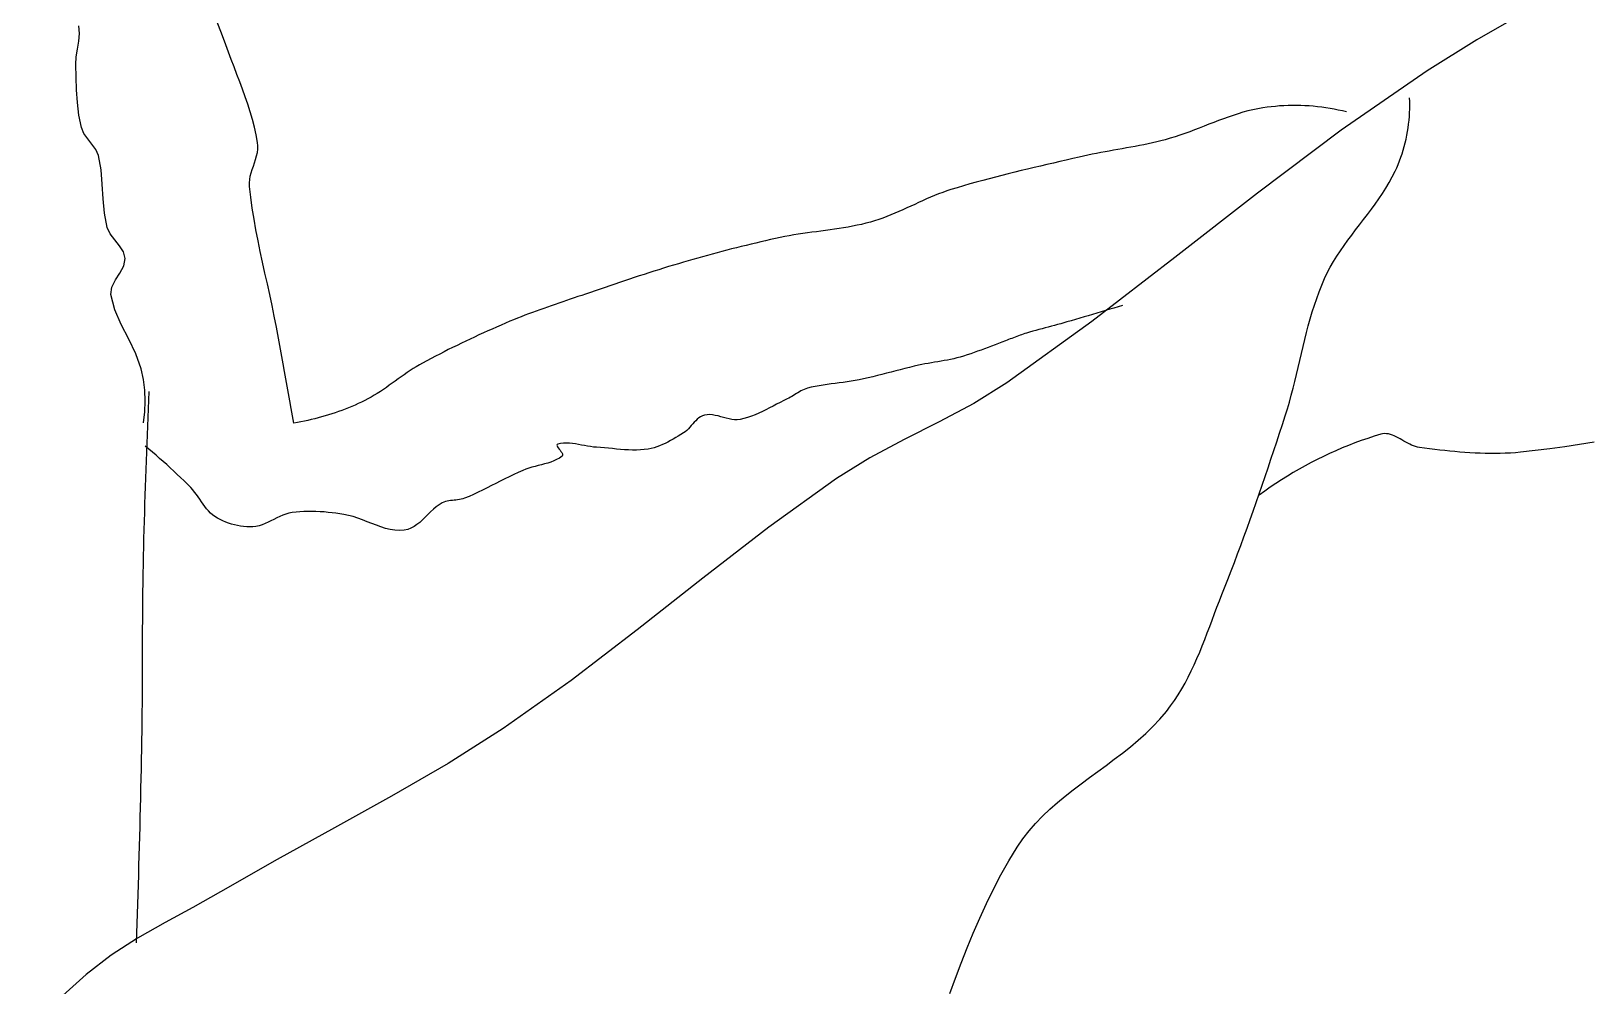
# Model space of a CAD drawing. Header units: inches. Extents: x 8.1 to 50.6, y 12.7 to 37.5.
# Drawn here: x 44.409 to 45.18, y 28.206 to 28.678 of the extents above; entities that cross this region are included whole.
import ezdxf

# ---------------------------------------------------------------- set-up
doc = ezdxf.new("R2010")
doc.units = ezdxf.units.IN
doc.header["$MEASUREMENT"] = 0
doc.layers.add('02', color=2, linetype='Continuous')

msp = doc.modelspace()

# ---------------------------------------------------------------- linework, layer by layer
at = {"layer": '02'}
for p, q in [((44.50264, 28.6768), (44.50049, 28.68239)), ((45.14816, 28.68792), (45.12305, 28.67355)), ((44.43207, 28.67286), (44.43243, 28.67668)), ((44.43243, 28.67668), (44.43215, 28.68047)), ((44.50472, 28.67118), (44.50264, 28.6768)), ((45.12305, 28.67355), (45.09858, 28.65826)), ((44.43082, 28.66518), (44.43142, 28.66902)), ((44.43142, 28.66902), (44.43207, 28.67286)), ((44.50607, 28.66751), (44.50472, 28.67118)), ((44.50745, 28.66384), (44.50607, 28.66751)), ((44.43061, 28.66134), (44.43082, 28.66518)), ((44.43075, 28.65508), (44.43061, 28.66134)), ((44.50886, 28.66017), (44.50745, 28.66384)), ((44.51026, 28.6565), (44.50886, 28.66017)), ((45.09858, 28.65826), (45.05597, 28.62894)), ((44.43097, 28.64881), (44.43075, 28.65508)), ((44.51166, 28.65283), (44.51026, 28.6565)), ((44.51303, 28.64914), (44.51166, 28.65283)), ((44.43139, 28.64257), (44.43097, 28.64881)), ((44.43215, 28.63637), (44.43139, 28.64257)), ((44.51435, 28.64545), (44.51303, 28.64914)), ((44.51561, 28.64174), (44.51435, 28.64545)), ((45.08993, 28.64314), (45.08986, 28.64499)), ((45.08995, 28.64128), (45.08993, 28.64314)), ((44.43337, 28.63026), (44.43215, 28.63637)), ((44.5168, 28.63801), (44.51561, 28.64174)), ((44.51789, 28.63426), (44.5168, 28.63801)), ((44.99785, 28.63457), (44.99546, 28.63368)), ((45.00025, 28.63543), (44.99785, 28.63457)), ((45.00265, 28.63625), (45.00025, 28.63543)), ((45.00507, 28.63703), (45.00265, 28.63625)), ((45.0075, 28.63776), (45.00507, 28.63703)), ((45.00994, 28.63842), (45.0075, 28.63776)), ((45.01241, 28.63901), (45.00994, 28.63842)), ((45.01489, 28.63953), (45.01241, 28.63901)), ((45.01739, 28.63996), (45.01489, 28.63953)), ((45.01943, 28.64025), (45.01739, 28.63996)), ((45.02149, 28.6405), (45.01943, 28.64025)), ((45.02355, 28.64071), (45.02149, 28.6405)), ((45.02562, 28.64088), (45.02355, 28.64071)), ((45.0277, 28.641), (45.02562, 28.64088)), ((45.02978, 28.64109), (45.0277, 28.641)), ((45.03186, 28.64113), (45.02978, 28.64109)), ((45.03394, 28.64113), (45.03186, 28.64113)), ((45.03603, 28.64109), (45.03394, 28.64113)), ((45.03811, 28.64101), (45.03603, 28.64109)), ((45.04019, 28.64089), (45.03811, 28.64101)), ((45.04227, 28.64073), (45.04019, 28.64089)), ((45.04434, 28.64052), (45.04227, 28.64073)), ((45.04641, 28.64028), (45.04434, 28.64052)), ((45.04847, 28.63999), (45.04641, 28.64028)), ((45.05053, 28.63966), (45.04847, 28.63999)), ((45.05257, 28.6393), (45.05053, 28.63966)), ((45.0546, 28.63889), (45.05257, 28.6393)), ((45.05662, 28.63844), (45.0546, 28.63889)), ((45.05863, 28.63795), (45.05662, 28.63844)), ((45.08958, 28.63381), (45.08974, 28.63568)), ((45.08974, 28.63568), (45.08986, 28.63755)), ((45.08986, 28.63755), (45.08993, 28.63941)), ((45.08993, 28.63941), (45.08995, 28.64128)), ((44.43461, 28.62731), (44.43337, 28.63026)), ((44.43649, 28.62462), (44.43461, 28.62731)), ((44.51888, 28.63048), (44.51789, 28.63426)), ((44.51974, 28.62668), (44.51888, 28.63048)), ((44.97875, 28.62729), (44.97634, 28.62645)), ((44.98115, 28.62816), (44.97875, 28.62729)), ((44.98354, 28.62906), (44.98115, 28.62816)), ((44.98592, 28.62998), (44.98354, 28.62906)), ((44.98831, 28.63091), (44.98592, 28.62998)), ((44.99069, 28.63184), (44.98831, 28.63091)), ((44.99307, 28.63277), (44.99069, 28.63184)), ((44.99546, 28.63368), (44.99307, 28.63277)), ((45.05597, 28.62894), (45.0146, 28.59785)), ((45.08848, 28.62638), (45.08883, 28.62823)), ((45.08883, 28.62823), (45.08912, 28.63009)), ((45.08912, 28.63009), (45.08937, 28.63195)), ((45.08937, 28.63195), (45.08958, 28.63381)), ((44.43859, 28.62203), (44.43649, 28.62462)), ((44.44048, 28.61934), (44.43859, 28.62203)), ((44.44175, 28.6164), (44.44048, 28.61934)), ((44.52046, 28.62284), (44.51974, 28.62668)), ((44.52033, 28.61783), (44.52056, 28.6195)), ((44.52062, 28.62116), (44.52046, 28.62284)), ((44.52056, 28.6195), (44.52062, 28.62116)), ((44.9457, 28.61938), (44.94357, 28.619)), ((44.94784, 28.61976), (44.9457, 28.61938)), ((44.94997, 28.62014), (44.94784, 28.61976)), ((44.95211, 28.62053), (44.94997, 28.62014)), ((44.95424, 28.62092), (44.95211, 28.62053)), ((44.95637, 28.62133), (44.95424, 28.62092)), ((44.95849, 28.62176), (44.95637, 28.62133)), ((44.96061, 28.6222), (44.95849, 28.62176)), ((44.96273, 28.62267), (44.96061, 28.6222)), ((44.96484, 28.62315), (44.96273, 28.62267)), ((44.96694, 28.62367), (44.96484, 28.62315)), ((44.96904, 28.62421), (44.96694, 28.62367)), ((44.97149, 28.6249), (44.96904, 28.62421)), ((44.97392, 28.62565), (44.97149, 28.6249)), ((44.97634, 28.62645), (44.97392, 28.62565)), ((45.08668, 28.61909), (45.0872, 28.6209)), ((45.0872, 28.6209), (45.08767, 28.62271)), ((45.08767, 28.62271), (45.0881, 28.62454)), ((45.0881, 28.62454), (45.08848, 28.62638)), ((44.44306, 28.60937), (44.44175, 28.6164)), ((44.51836, 28.61118), (44.51893, 28.61284)), ((44.51893, 28.61284), (44.51947, 28.6145)), ((44.51947, 28.6145), (44.51995, 28.61617)), ((44.51995, 28.61617), (44.52033, 28.61783)), ((44.91061, 28.61195), (44.90742, 28.61121)), ((44.9138, 28.61269), (44.91061, 28.61195)), ((44.91699, 28.61343), (44.9138, 28.61269)), ((44.92018, 28.61416), (44.91699, 28.61343)), ((44.92336, 28.6149), (44.92018, 28.61416)), ((44.92655, 28.61564), (44.92336, 28.6149)), ((44.92866, 28.61612), (44.92655, 28.61564)), ((44.93078, 28.61658), (44.92866, 28.61612)), ((44.93291, 28.61702), (44.93078, 28.61658)), ((44.93503, 28.61743), (44.93291, 28.61702)), ((44.93716, 28.61784), (44.93503, 28.61743)), ((44.9393, 28.61823), (44.93716, 28.61784)), ((44.94143, 28.61862), (44.9393, 28.61823)), ((44.94357, 28.619), (44.94143, 28.61862)), ((45.08347, 28.61033), (45.0842, 28.61204)), ((45.0842, 28.61204), (45.08488, 28.61378)), ((45.08488, 28.61378), (45.08553, 28.61553)), ((45.08553, 28.61553), (45.08613, 28.6173)), ((45.08613, 28.6173), (45.08668, 28.61909)), ((44.44371, 28.60221), (44.44306, 28.60937)), ((44.51641, 28.60282), (44.51655, 28.6045)), ((44.51655, 28.6045), (44.51685, 28.60618)), ((44.51685, 28.60618), (44.51728, 28.60785)), ((44.51728, 28.60785), (44.51779, 28.60951)), ((44.51779, 28.60951), (44.51836, 28.61118)), ((44.87885, 28.60409), (44.87569, 28.60322)), ((44.88201, 28.60494), (44.87885, 28.60409)), ((44.88517, 28.60577), (44.88201, 28.60494)), ((44.88834, 28.60658), (44.88517, 28.60577)), ((44.89151, 28.60738), (44.88834, 28.60658)), ((44.89469, 28.60816), (44.89151, 28.60738)), ((44.89787, 28.60894), (44.89469, 28.60816)), ((44.90105, 28.6097), (44.89787, 28.60894)), ((44.90424, 28.61046), (44.90105, 28.6097)), ((44.90742, 28.61121), (44.90424, 28.61046)), ((45.07977, 28.60302), (45.08129, 28.6058)), ((45.08129, 28.6058), (45.08271, 28.60864)), ((45.08271, 28.60864), (45.08347, 28.61033)), ((44.44414, 28.59502), (44.44371, 28.60221)), ((44.51647, 28.60114), (44.51641, 28.60282)), ((44.51709, 28.59573), (44.51647, 28.60114)), ((44.85508, 28.5966), (44.8531, 28.59577)), ((44.85707, 28.5974), (44.85508, 28.5966)), ((44.85908, 28.59815), (44.85707, 28.5974)), ((44.8611, 28.59887), (44.85908, 28.59815)), ((44.86314, 28.59953), (44.8611, 28.59887)), ((44.86627, 28.60049), (44.86314, 28.59953)), ((44.8694, 28.60142), (44.86627, 28.60049)), ((44.87254, 28.60233), (44.8694, 28.60142)), ((44.87569, 28.60322), (44.87254, 28.60233)), ((45.0146, 28.59785), (44.97376, 28.56598)), ((45.07468, 28.59498), (45.07645, 28.59762)), ((45.07645, 28.59762), (45.07816, 28.6003)), ((45.07816, 28.6003), (45.07977, 28.60302)), ((44.4448, 28.58786), (44.44414, 28.59502)), ((44.51784, 28.59035), (44.51709, 28.59573)), ((44.5187, 28.58498), (44.51784, 28.59035)), ((44.8374, 28.58871), (44.83543, 28.58786)), ((44.83937, 28.58958), (44.8374, 28.58871)), ((44.84133, 28.59047), (44.83937, 28.58958)), ((44.84329, 28.59136), (44.84133, 28.59047)), ((44.84524, 28.59226), (44.84329, 28.59136)), ((44.8472, 28.59316), (44.84524, 28.59226)), ((44.84916, 28.59405), (44.8472, 28.59316)), ((44.85113, 28.59492), (44.84916, 28.59405)), ((44.8531, 28.59577), (44.85113, 28.59492)), ((45.06904, 28.58724), (45.07096, 28.5898)), ((45.07096, 28.5898), (45.07284, 28.59237)), ((45.07284, 28.59237), (45.07468, 28.59498)), ((44.44613, 28.58084), (44.4448, 28.58786)), ((44.4476, 28.57761), (44.44613, 28.58084)), ((44.51966, 28.57962), (44.5187, 28.58498)), ((44.81011, 28.58065), (44.80788, 28.5803)), ((44.81234, 28.58103), (44.81011, 28.58065)), ((44.81456, 28.58144), (44.81234, 28.58103)), ((44.81677, 28.58189), (44.81456, 28.58144)), ((44.81897, 28.58237), (44.81677, 28.58189)), ((44.82116, 28.58291), (44.81897, 28.58237)), ((44.82334, 28.58349), (44.82116, 28.58291)), ((44.8254, 28.5841), (44.82334, 28.58349)), ((44.82744, 28.58476), (44.8254, 28.5841)), ((44.82945, 28.58548), (44.82744, 28.58476)), ((44.83146, 28.58623), (44.82945, 28.58548)), ((44.83345, 28.58703), (44.83146, 28.58623)), ((44.83543, 28.58786), (44.83345, 28.58703)), ((45.06319, 28.57961), (45.06514, 28.58215)), ((45.06514, 28.58215), (45.0671, 28.58469)), ((45.0671, 28.58469), (45.06904, 28.58724)), ((44.44982, 28.57466), (44.4476, 28.57761)), ((44.4522, 28.57179), (44.44982, 28.57466)), ((44.52069, 28.57428), (44.51966, 28.57962)), ((44.52179, 28.56894), (44.52069, 28.57428)), ((44.76675, 28.57315), (44.76435, 28.57258)), ((44.76916, 28.57372), (44.76675, 28.57315)), ((44.77157, 28.57427), (44.76916, 28.57372)), ((44.77399, 28.57482), (44.77157, 28.57427)), ((44.7764, 28.57535), (44.77399, 28.57482)), ((44.77882, 28.57588), (44.7764, 28.57535)), ((44.78103, 28.57633), (44.77882, 28.57588)), ((44.78325, 28.57675), (44.78103, 28.57633)), ((44.78548, 28.57713), (44.78325, 28.57675)), ((44.78771, 28.57749), (44.78548, 28.57713)), ((44.78995, 28.57783), (44.78771, 28.57749)), ((44.79219, 28.57814), (44.78995, 28.57783)), ((44.79443, 28.57845), (44.79219, 28.57814)), ((44.79667, 28.57875), (44.79443, 28.57845)), ((44.79892, 28.57904), (44.79667, 28.57875)), ((44.80116, 28.57934), (44.79892, 28.57904)), ((44.80341, 28.57965), (44.80116, 28.57934)), ((44.80565, 28.57996), (44.80341, 28.57965)), ((44.80788, 28.5803), (44.80565, 28.57996)), ((45.05749, 28.57191), (45.05935, 28.5745)), ((45.05935, 28.5745), (45.06126, 28.57706)), ((45.06126, 28.57706), (45.06319, 28.57961)), ((44.45414, 28.5688), (44.4522, 28.57179)), ((44.45504, 28.56548), (44.45414, 28.5688)), ((44.45435, 28.56179), (44.45504, 28.56548)), ((44.52293, 28.56361), (44.52179, 28.56894)), ((44.73802, 28.5657), (44.73564, 28.56502)), ((44.7404, 28.56636), (44.73802, 28.5657)), ((44.74279, 28.56702), (44.7404, 28.56636)), ((44.74518, 28.56767), (44.74279, 28.56702)), ((44.74756, 28.56831), (44.74518, 28.56767)), ((44.74996, 28.56895), (44.74756, 28.56831)), ((44.75235, 28.56958), (44.74996, 28.56895)), ((44.75474, 28.57019), (44.75235, 28.56958)), ((44.75714, 28.5708), (44.75474, 28.57019)), ((44.75954, 28.57141), (44.75714, 28.5708)), ((44.76194, 28.572), (44.75954, 28.57141)), ((44.76435, 28.57258), (44.76194, 28.572)), ((44.97376, 28.56598), (44.93275, 28.53436)), ((45.05225, 28.56395), (45.05392, 28.56665)), ((45.05392, 28.56665), (45.05567, 28.5693)), ((45.05567, 28.5693), (45.05749, 28.57191)), ((44.45015, 28.55487), (44.45243, 28.5583)), ((44.45243, 28.5583), (44.45435, 28.56179)), ((44.5241, 28.55829), (44.52293, 28.56361)), ((44.52527, 28.55296), (44.5241, 28.55829)), ((44.71146, 28.55765), (44.70904, 28.55686)), ((44.71388, 28.55843), (44.71146, 28.55765)), ((44.7163, 28.5592), (44.71388, 28.55843)), ((44.71872, 28.55997), (44.7163, 28.5592)), ((44.72115, 28.56073), (44.71872, 28.55997)), ((44.72358, 28.56148), (44.72115, 28.56073)), ((44.72601, 28.56221), (44.72358, 28.56148)), ((44.72845, 28.56294), (44.72601, 28.56221)), ((44.73089, 28.56366), (44.72845, 28.56294)), ((44.73326, 28.56434), (44.73089, 28.56366)), ((44.73564, 28.56502), (44.73326, 28.56434)), ((45.04783, 28.55555), (45.04919, 28.55841)), ((45.04919, 28.55841), (45.05067, 28.56121)), ((45.05067, 28.56121), (45.05225, 28.56395)), ((44.44794, 28.54772), (44.44836, 28.55138)), ((44.44836, 28.55138), (44.45015, 28.55487)), ((44.52644, 28.54764), (44.52527, 28.55296)), ((44.68976, 28.55037), (44.68735, 28.54955)), ((44.69217, 28.55119), (44.68976, 28.55037)), ((44.69457, 28.55201), (44.69217, 28.55119)), ((44.69698, 28.55283), (44.69457, 28.55201)), ((44.69939, 28.55364), (44.69698, 28.55283)), ((44.7018, 28.55445), (44.69939, 28.55364)), ((44.70421, 28.55526), (44.7018, 28.55445)), ((44.70663, 28.55606), (44.70421, 28.55526)), ((44.70904, 28.55686), (44.70663, 28.55606)), ((45.04514, 28.54904), (45.04643, 28.55231)), ((45.04643, 28.55231), (45.04783, 28.55555)), ((44.44991, 28.54009), (44.44794, 28.54772)), ((44.52758, 28.54231), (44.52644, 28.54764)), ((44.52868, 28.53697), (44.52758, 28.54231)), ((44.66562, 28.54216), (44.66374, 28.54151)), ((44.66749, 28.54281), (44.66562, 28.54216)), ((44.66937, 28.54345), (44.66749, 28.54281)), ((44.67125, 28.54409), (44.66937, 28.54345)), ((44.67313, 28.54473), (44.67125, 28.54409)), ((44.67502, 28.54537), (44.67313, 28.54473)), ((44.6769, 28.546), (44.67502, 28.54537)), ((44.67878, 28.54664), (44.6769, 28.546)), ((44.68066, 28.54727), (44.67878, 28.54664)), ((44.68254, 28.54791), (44.68066, 28.54727)), ((44.68495, 28.54873), (44.68254, 28.54791)), ((44.68735, 28.54955), (44.68495, 28.54873)), ((44.94793, 28.54232), (44.94582, 28.54167)), ((45.04174, 28.53906), (45.0428, 28.54241)), ((45.0428, 28.54241), (45.04393, 28.54574)), ((45.04393, 28.54574), (45.04514, 28.54904)), ((44.45308, 28.5328), (44.44991, 28.54009)), ((44.52972, 28.53163), (44.52868, 28.53697)), ((44.64519, 28.53444), (44.64299, 28.5335)), ((44.64702, 28.53521), (44.64519, 28.53444)), ((44.64886, 28.53596), (44.64702, 28.53521)), ((44.6507, 28.53669), (44.64886, 28.53596)), ((44.65255, 28.53741), (44.6507, 28.53669)), ((44.65441, 28.53812), (44.65255, 28.53741)), ((44.65627, 28.53882), (44.65441, 28.53812)), ((44.65813, 28.53951), (44.65627, 28.53882)), ((44.66, 28.54018), (44.65813, 28.53951)), ((44.66187, 28.54085), (44.66, 28.54018)), ((44.66374, 28.54151), (44.66187, 28.54085)), ((44.93275, 28.53436), (44.89084, 28.504)), ((44.92261, 28.53473), (44.9205, 28.53411)), ((44.92473, 28.53534), (44.92261, 28.53473)), ((44.92684, 28.53596), (44.92473, 28.53534)), ((44.92895, 28.53659), (44.92684, 28.53596)), ((44.93106, 28.53721), (44.92895, 28.53659)), ((44.93318, 28.53784), (44.93106, 28.53721)), ((44.93529, 28.53847), (44.93318, 28.53784)), ((44.93739, 28.5391), (44.93529, 28.53847)), ((44.9395, 28.53974), (44.93739, 28.5391)), ((44.94161, 28.54038), (44.9395, 28.53974)), ((44.94372, 28.54102), (44.94161, 28.54038)), ((44.94582, 28.54167), (44.94372, 28.54102)), ((45.0398, 28.53228), (45.04075, 28.53568)), ((45.04075, 28.53568), (45.04174, 28.53906)), ((44.45677, 28.52564), (44.45308, 28.5328)), ((44.5304, 28.52798), (44.52972, 28.53163)), ((44.53108, 28.52433), (44.5304, 28.52798)), ((44.62767, 28.52669), (44.6255, 28.52567)), ((44.62985, 28.52769), (44.62767, 28.52669)), ((44.63203, 28.52868), (44.62985, 28.52769)), ((44.63421, 28.52966), (44.63203, 28.52868)), ((44.6364, 28.53064), (44.63421, 28.52966)), ((44.63859, 28.5316), (44.6364, 28.53064)), ((44.64079, 28.53256), (44.63859, 28.5316)), ((44.64299, 28.5335), (44.64079, 28.53256)), ((44.89488, 28.52663), (44.89409, 28.52633)), ((44.89569, 28.52693), (44.89488, 28.52663)), ((44.89649, 28.52723), (44.89569, 28.52693)), ((44.89729, 28.52752), (44.89649, 28.52723)), ((44.8981, 28.5278), (44.89729, 28.52752)), ((44.89891, 28.52808), (44.8981, 28.5278)), ((44.89972, 28.52835), (44.89891, 28.52808)), ((44.90054, 28.5286), (44.89972, 28.52835)), ((44.90206, 28.52906), (44.90054, 28.5286)), ((44.90359, 28.5295), (44.90206, 28.52906)), ((44.90512, 28.52994), (44.90359, 28.5295)), ((44.90666, 28.53036), (44.90512, 28.52994)), ((44.9082, 28.53078), (44.90666, 28.53036)), ((44.90974, 28.53119), (44.9082, 28.53078)), ((44.91128, 28.5316), (44.90974, 28.53119)), ((44.91282, 28.53201), (44.91128, 28.5316)), ((44.91436, 28.53242), (44.91282, 28.53201)), ((44.91589, 28.53283), (44.91436, 28.53242)), ((44.91743, 28.53325), (44.91589, 28.53283)), ((44.91897, 28.53368), (44.91743, 28.53325)), ((44.9205, 28.53411), (44.91897, 28.53368)), ((45.03804, 28.52544), (45.0389, 28.52886)), ((45.0389, 28.52886), (45.0398, 28.53228)), ((44.46028, 28.51841), (44.45677, 28.52564)), ((44.53176, 28.52067), (44.53108, 28.52433)), ((44.53243, 28.51702), (44.53176, 28.52067)), ((44.61259, 28.51937), (44.61045, 28.51828)), ((44.61472, 28.52045), (44.61259, 28.51937)), ((44.61687, 28.52151), (44.61472, 28.52045)), ((44.61902, 28.52257), (44.61687, 28.52151)), ((44.62117, 28.52361), (44.61902, 28.52257)), ((44.62334, 28.52465), (44.62117, 28.52361)), ((44.6255, 28.52567), (44.62334, 28.52465)), ((44.87464, 28.519), (44.87291, 28.51839)), ((44.87636, 28.51962), (44.87464, 28.519)), ((44.87808, 28.52026), (44.87636, 28.51962)), ((44.87979, 28.52092), (44.87808, 28.52026)), ((44.88151, 28.52158), (44.87979, 28.52092)), ((44.88322, 28.52224), (44.88151, 28.52158)), ((44.88493, 28.5229), (44.88322, 28.52224)), ((44.88664, 28.52356), (44.88493, 28.5229)), ((44.88836, 28.5242), (44.88664, 28.52356)), ((44.89008, 28.52483), (44.88836, 28.5242)), ((44.89088, 28.52512), (44.89008, 28.52483)), ((44.89168, 28.52542), (44.89088, 28.52512)), ((44.89248, 28.52572), (44.89168, 28.52542)), ((44.89329, 28.52603), (44.89248, 28.52572)), ((44.89409, 28.52633), (44.89329, 28.52603)), ((45.03639, 28.51855), (45.03721, 28.522)), ((45.03721, 28.522), (45.03804, 28.52544)), ((44.4629, 28.51091), (44.46028, 28.51841)), ((44.53311, 28.51336), (44.53243, 28.51702)), ((44.53378, 28.50971), (44.53311, 28.51336)), ((44.59889, 28.512), (44.59737, 28.51106)), ((44.60043, 28.51292), (44.59889, 28.512)), ((44.60199, 28.5138), (44.60043, 28.51292)), ((44.6041, 28.51494), (44.60199, 28.5138)), ((44.60621, 28.51606), (44.6041, 28.51494)), ((44.60833, 28.51718), (44.60621, 28.51606)), ((44.61045, 28.51828), (44.60833, 28.51718)), ((44.84036, 28.51109), (44.8381, 28.51052)), ((44.84263, 28.51166), (44.84036, 28.51109)), ((44.8449, 28.51221), (44.84263, 28.51166)), ((44.84717, 28.51274), (44.8449, 28.51221)), ((44.84874, 28.51307), (44.84717, 28.51274)), ((44.85032, 28.51338), (44.84874, 28.51307)), ((44.8519, 28.51367), (44.85032, 28.51338)), ((44.85349, 28.51395), (44.8519, 28.51367)), ((44.85507, 28.51421), (44.85349, 28.51395)), ((44.85666, 28.51448), (44.85507, 28.51421)), ((44.85825, 28.51474), (44.85666, 28.51448)), ((44.85983, 28.51502), (44.85825, 28.51474)), ((44.86141, 28.51531), (44.85983, 28.51502)), ((44.86299, 28.51562), (44.86141, 28.51531)), ((44.86456, 28.51596), (44.86299, 28.51562)), ((44.86612, 28.51634), (44.86456, 28.51596)), ((44.86767, 28.51675), (44.86612, 28.51634)), ((44.86943, 28.51727), (44.86767, 28.51675)), ((44.87117, 28.51781), (44.86943, 28.51727)), ((44.87291, 28.51839), (44.87117, 28.51781)), ((45.03395, 28.50821), (45.03477, 28.51166)), ((45.03477, 28.51166), (45.03558, 28.51511)), ((45.03558, 28.51511), (45.03639, 28.51855)), ((44.464, 28.50569), (44.4629, 28.51091)), ((44.46467, 28.50036), (44.464, 28.50569)), ((44.53445, 28.50605), (44.53378, 28.50971)), ((44.53511, 28.5024), (44.53445, 28.50605)), ((44.58703, 28.50389), (44.58556, 28.50285)), ((44.58849, 28.50494), (44.58703, 28.50389)), ((44.58995, 28.50598), (44.58849, 28.50494)), ((44.59142, 28.50703), (44.58995, 28.50598)), ((44.59289, 28.50806), (44.59142, 28.50703)), ((44.59437, 28.50908), (44.59289, 28.50806)), ((44.59586, 28.51008), (44.59437, 28.50908)), ((44.59737, 28.51106), (44.59586, 28.51008)), ((44.80392, 28.50347), (44.80194, 28.5032)), ((44.80589, 28.50371), (44.80392, 28.50347)), ((44.80787, 28.50396), (44.80589, 28.50371)), ((44.80985, 28.50421), (44.80787, 28.50396)), ((44.81182, 28.50448), (44.80985, 28.50421)), ((44.81379, 28.50478), (44.81182, 28.50448)), ((44.81575, 28.50511), (44.81379, 28.50478)), ((44.81771, 28.50549), (44.81575, 28.50511)), ((44.81999, 28.50598), (44.81771, 28.50549)), ((44.82226, 28.50649), (44.81999, 28.50598)), ((44.82453, 28.50703), (44.82226, 28.50649)), ((44.8268, 28.50759), (44.82453, 28.50703)), ((44.82906, 28.50817), (44.8268, 28.50759)), ((44.83132, 28.50875), (44.82906, 28.50817)), ((44.83358, 28.50934), (44.83132, 28.50875)), ((44.83584, 28.50993), (44.83358, 28.50934)), ((44.8381, 28.51052), (44.83584, 28.50993)), ((44.89084, 28.504), (44.87445, 28.49381)), ((45.03226, 28.50134), (45.03312, 28.50477)), ((45.03312, 28.50477), (45.03395, 28.50821)), ((44.4649, 28.49498), (44.46467, 28.50036)), ((44.46674, 28.49544), (44.46694, 28.49971)), ((44.53578, 28.49874), (44.53511, 28.5024)), ((44.53644, 28.49509), (44.53578, 28.49874)), ((44.57501, 28.49609), (44.57342, 28.49526)), ((44.57656, 28.49696), (44.57501, 28.49609)), ((44.5781, 28.49788), (44.57656, 28.49696)), ((44.57962, 28.49882), (44.5781, 28.49788)), ((44.58112, 28.4998), (44.57962, 28.49882)), ((44.58261, 28.5008), (44.58112, 28.4998)), ((44.58409, 28.50181), (44.58261, 28.5008)), ((44.58556, 28.50285), (44.58409, 28.50181)), ((44.78227, 28.49608), (44.7805, 28.49524)), ((44.78304, 28.49646), (44.78227, 28.49608)), ((44.78381, 28.49688), (44.78304, 28.49646)), ((44.78456, 28.49732), (44.78381, 28.49688)), ((44.7853, 28.49778), (44.78456, 28.49732)), ((44.78604, 28.49824), (44.7853, 28.49778)), ((44.78678, 28.49871), (44.78604, 28.49824)), ((44.78751, 28.49917), (44.78678, 28.49871)), ((44.78826, 28.49962), (44.78751, 28.49917)), ((44.78901, 28.50004), (44.78826, 28.49962)), ((44.78978, 28.50044), (44.78901, 28.50004)), ((44.79056, 28.50079), (44.78978, 28.50044)), ((44.79136, 28.5011), (44.79056, 28.50079)), ((44.79219, 28.50135), (44.79136, 28.5011)), ((44.79412, 28.50182), (44.79219, 28.50135)), ((44.79606, 28.50224), (44.79412, 28.50182)), ((44.79801, 28.5026), (44.79606, 28.50224)), ((44.79997, 28.50292), (44.79801, 28.5026)), ((44.80194, 28.5032), (44.79997, 28.50292)), ((45.03042, 28.49451), (45.03136, 28.49792)), ((45.03136, 28.49792), (45.03226, 28.50134)), ((44.46405, 28.48432), (44.46469, 28.48962)), ((44.46469, 28.48962), (44.4649, 28.49498)), ((44.46636, 28.48689), (44.46655, 28.49116)), ((44.46655, 28.49116), (44.46674, 28.49544)), ((44.5371, 28.49143), (44.53644, 28.49509)), ((44.53775, 28.48777), (44.5371, 28.49143)), ((44.55546, 28.48816), (44.55378, 28.48765)), ((44.55714, 28.4887), (44.55546, 28.48816)), ((44.5588, 28.48925), (44.55714, 28.4887)), ((44.56046, 28.48982), (44.5588, 28.48925)), ((44.56211, 28.49042), (44.56046, 28.48982)), ((44.56376, 28.49105), (44.56211, 28.49042)), ((44.56539, 28.49169), (44.56376, 28.49105)), ((44.56701, 28.49235), (44.56539, 28.49169)), ((44.56862, 28.49304), (44.56701, 28.49235)), ((44.57022, 28.49375), (44.56862, 28.49304)), ((44.57181, 28.49448), (44.57022, 28.49375)), ((44.57342, 28.49526), (44.57181, 28.49448)), ((44.74127, 28.48805), (44.74029, 28.48773)), ((44.7426, 28.48827), (44.74127, 28.48805)), ((44.74395, 28.48831), (44.7426, 28.48827)), ((44.7453, 28.4882), (44.74395, 28.48831)), ((44.74665, 28.48797), (44.7453, 28.4882)), ((44.74802, 28.48766), (44.74665, 28.48797)), ((44.76635, 28.48828), (44.76453, 28.48757)), ((44.76815, 28.48905), (44.76635, 28.48828)), ((44.76993, 28.48987), (44.76815, 28.48905)), ((44.7717, 28.49074), (44.76993, 28.48987)), ((44.77347, 28.49164), (44.7717, 28.49074)), ((44.77522, 28.49255), (44.77347, 28.49164)), ((44.77698, 28.49346), (44.77522, 28.49255)), ((44.77873, 28.49436), (44.77698, 28.49346)), ((44.7805, 28.49524), (44.77873, 28.49436)), ((44.87445, 28.49381), (44.85738, 28.48471)), ((45.02838, 28.48776), (45.02943, 28.49112)), ((45.02943, 28.49112), (45.03042, 28.49451)), ((44.46599, 28.47835), (44.46617, 28.48262)), ((44.46617, 28.48262), (44.46636, 28.48689)), ((44.53841, 28.48412), (44.53775, 28.48777)), ((44.54013, 28.48442), (44.53841, 28.48412)), ((44.54185, 28.48474), (44.54013, 28.48442)), ((44.54357, 28.48508), (44.54185, 28.48474)), ((44.54529, 28.48545), (44.54357, 28.48508)), ((44.54699, 28.48585), (44.54529, 28.48545)), ((44.5487, 28.48626), (44.54699, 28.48585)), ((44.5504, 28.4867), (44.5487, 28.48626)), ((44.55209, 28.48717), (44.5504, 28.4867)), ((44.55378, 28.48765), (44.55209, 28.48717)), ((44.73261, 28.48053), (44.7318, 28.47985)), ((44.73338, 28.48128), (44.73261, 28.48053)), ((44.73411, 28.48207), (44.73338, 28.48128)), ((44.73483, 28.4829), (44.73411, 28.48207)), ((44.73555, 28.48373), (44.73483, 28.4829)), ((44.73626, 28.48454), (44.73555, 28.48373)), ((44.73699, 28.48533), (44.73626, 28.48454)), ((44.73775, 28.48606), (44.73699, 28.48533)), ((44.73855, 28.48672), (44.73775, 28.48606)), ((44.73939, 28.48728), (44.73855, 28.48672)), ((44.74029, 28.48773), (44.73939, 28.48728)), ((44.74938, 28.48729), (44.74802, 28.48766)), ((44.75075, 28.48691), (44.74938, 28.48729)), ((44.75212, 28.48654), (44.75075, 28.48691)), ((44.75348, 28.48621), (44.75212, 28.48654)), ((44.75485, 28.48596), (44.75348, 28.48621)), ((44.75621, 28.48581), (44.75485, 28.48596)), ((44.75756, 28.4858), (44.75621, 28.48581)), ((44.7589, 28.48597), (44.75756, 28.4858)), ((44.76081, 28.4864), (44.7589, 28.48597)), ((44.76268, 28.48694), (44.76081, 28.4864)), ((44.76453, 28.48757), (44.76268, 28.48694)), ((44.85738, 28.48471), (44.84008, 28.47598)), ((45.02559, 28.47917), (45.02699, 28.48346)), ((45.02699, 28.48346), (45.02838, 28.48776)), ((44.46665, 28.47129), (44.46484, 28.47278)), ((44.46566, 28.4698), (44.46582, 28.47408)), ((44.46582, 28.47408), (44.46599, 28.47835)), ((44.66844, 28.47354), (44.66834, 28.47325)), ((44.66834, 28.47325), (44.66844, 28.47286)), ((44.66877, 28.47373), (44.66844, 28.47354)), ((44.66844, 28.47286), (44.66869, 28.47239)), ((44.67021, 28.47403), (44.66877, 28.47373)), ((44.67165, 28.47418), (44.67021, 28.47403)), ((44.67311, 28.47422), (44.67165, 28.47418)), ((44.67457, 28.47416), (44.67311, 28.47422)), ((44.67605, 28.47402), (44.67457, 28.47416)), ((44.67752, 28.47381), (44.67605, 28.47402)), ((44.679, 28.47356), (44.67752, 28.47381)), ((44.68049, 28.47329), (44.679, 28.47356)), ((44.68198, 28.473), (44.68049, 28.47329)), ((44.68346, 28.47273), (44.68198, 28.473)), ((44.68494, 28.47249), (44.68346, 28.47273)), ((44.68643, 28.4723), (44.68494, 28.47249)), ((44.71918, 28.47291), (44.7178, 28.4724)), ((44.72054, 28.47348), (44.71918, 28.47291)), ((44.72188, 28.4741), (44.72054, 28.47348)), ((44.72321, 28.47477), (44.72188, 28.4741)), ((44.72453, 28.47548), (44.72321, 28.47477)), ((44.72583, 28.47621), (44.72453, 28.47548)), ((44.72712, 28.47696), (44.72583, 28.47621)), ((44.7284, 28.47773), (44.72712, 28.47696)), ((44.72967, 28.47849), (44.7284, 28.47773)), ((44.73093, 28.47926), (44.72967, 28.47849)), ((44.7318, 28.47985), (44.73093, 28.47926)), ((44.84008, 28.47598), (44.823, 28.46689)), ((45.02277, 28.47059), (45.02418, 28.47488)), ((45.02418, 28.47488), (45.02559, 28.47917)), ((45.05966, 28.4731), (45.05653, 28.47183)), ((45.06281, 28.47432), (45.05966, 28.4731)), ((45.06598, 28.47548), (45.06281, 28.47432)), ((45.06916, 28.47658), (45.06598, 28.47548)), ((45.07236, 28.47762), (45.06916, 28.47658)), ((45.07557, 28.47861), (45.07236, 28.47762)), ((45.07654, 28.47883), (45.07557, 28.47861)), ((45.07751, 28.47892), (45.07654, 28.47883)), ((45.07847, 28.47889), (45.07751, 28.47892)), ((45.07943, 28.47875), (45.07847, 28.47889)), ((45.08038, 28.47852), (45.07943, 28.47875)), ((45.08133, 28.4782), (45.08038, 28.47852)), ((45.08227, 28.47782), (45.08133, 28.4782)), ((45.08322, 28.47738), (45.08227, 28.47782)), ((45.08417, 28.47689), (45.08322, 28.47738)), ((45.08511, 28.47637), (45.08417, 28.47689)), ((45.08606, 28.47583), (45.08511, 28.47637)), ((45.08701, 28.47528), (45.08606, 28.47583)), ((45.08797, 28.47474), (45.08701, 28.47528)), ((45.08893, 28.47421), (45.08797, 28.47474)), ((45.08989, 28.47371), (45.08893, 28.47421)), ((45.09086, 28.47324), (45.08989, 28.47371)), ((45.09184, 28.47283), (45.09086, 28.47324)), ((45.09282, 28.47249), (45.09184, 28.47283)), ((45.09382, 28.47222), (45.09282, 28.47249)), ((45.17383, 28.4735), (45.16654, 28.47243)), ((45.18111, 28.47464), (45.17383, 28.4735)), ((44.46534, 28.46126), (44.46549, 28.46553)), ((44.46549, 28.46553), (44.46566, 28.4698)), ((44.46845, 28.46978), (44.46665, 28.47129)), ((44.47024, 28.46825), (44.46845, 28.46978)), ((44.47202, 28.46671), (44.47024, 28.46825)), ((44.47378, 28.46516), (44.47202, 28.46671)), ((44.47554, 28.46359), (44.47378, 28.46516)), ((44.66535, 28.46488), (44.66384, 28.46438)), ((44.66683, 28.46544), (44.66535, 28.46488)), ((44.66825, 28.4661), (44.66683, 28.46544)), ((44.66962, 28.46687), (44.66825, 28.4661)), ((44.66869, 28.47239), (44.66905, 28.47187)), ((44.66905, 28.47187), (44.66949, 28.47131)), ((44.66949, 28.47131), (44.66995, 28.47072)), ((44.67093, 28.46775), (44.66962, 28.46687)), ((44.66995, 28.47072), (44.6704, 28.47013)), ((44.6704, 28.47013), (44.67079, 28.46956)), ((44.67079, 28.46956), (44.67108, 28.46901)), ((44.67119, 28.46809), (44.67093, 28.46775)), ((44.67108, 28.46901), (44.67123, 28.46852)), ((44.67123, 28.46852), (44.67119, 28.46809)), ((44.6879, 28.47218), (44.68643, 28.4723)), ((44.68988, 28.47205), (44.6879, 28.47218)), ((44.69185, 28.47189), (44.68988, 28.47205)), ((44.69383, 28.4717), (44.69185, 28.47189)), ((44.69581, 28.47151), (44.69383, 28.4717)), ((44.69779, 28.47131), (44.69581, 28.47151)), ((44.69977, 28.47113), (44.69779, 28.47131)), ((44.70175, 28.47098), (44.69977, 28.47113)), ((44.70373, 28.47086), (44.70175, 28.47098)), ((44.7057, 28.4708), (44.70373, 28.47086)), ((44.70767, 28.4708), (44.7057, 28.4708)), ((44.70963, 28.47087), (44.70767, 28.4708)), ((44.71159, 28.47104), (44.70963, 28.47087)), ((44.71354, 28.4713), (44.71159, 28.47104)), ((44.71498, 28.47158), (44.71354, 28.4713)), ((44.7164, 28.47195), (44.71498, 28.47158)), ((44.7178, 28.4724), (44.7164, 28.47195)), ((44.823, 28.46689), (44.80659, 28.45674)), ((45.01991, 28.46202), (45.02134, 28.46631)), ((45.02134, 28.46631), (45.02277, 28.47059)), ((45.04423, 28.46619), (45.04121, 28.46465)), ((45.04727, 28.46768), (45.04423, 28.46619)), ((45.05033, 28.46912), (45.04727, 28.46768)), ((45.05342, 28.4705), (45.05033, 28.46912)), ((45.05653, 28.47183), (45.05342, 28.4705)), ((45.09482, 28.47204), (45.09382, 28.47222)), ((45.0973, 28.47173), (45.09482, 28.47204)), ((45.09977, 28.47142), (45.0973, 28.47173)), ((45.10226, 28.47112), (45.09977, 28.47142)), ((45.10474, 28.47083), (45.10226, 28.47112)), ((45.10723, 28.47056), (45.10474, 28.47083)), ((45.10972, 28.4703), (45.10723, 28.47056)), ((45.11221, 28.47006), (45.10972, 28.4703)), ((45.11471, 28.46984), (45.11221, 28.47006)), ((45.1172, 28.46964), (45.11471, 28.46984)), ((45.1197, 28.46947), (45.1172, 28.46964)), ((45.1222, 28.46933), (45.1197, 28.46947)), ((45.12469, 28.46922), (45.1222, 28.46933)), ((45.12719, 28.46914), (45.12469, 28.46922)), ((45.12968, 28.4691), (45.12719, 28.46914)), ((45.13218, 28.46909), (45.12968, 28.4691)), ((45.13467, 28.46913), (45.13218, 28.46909)), ((45.13716, 28.46921), (45.13467, 28.46913)), ((45.13965, 28.46934), (45.13716, 28.46921)), ((45.14213, 28.46951), (45.13965, 28.46934)), ((45.14461, 28.46974), (45.14213, 28.46951)), ((45.15193, 28.47054), (45.14461, 28.46974)), ((45.15924, 28.47144), (45.15193, 28.47054)), ((45.16654, 28.47243), (45.15924, 28.47144)), ((44.46519, 28.45698), (44.46534, 28.46126)), ((44.47728, 28.46201), (44.47554, 28.46359)), ((44.479, 28.46041), (44.47728, 28.46201)), ((44.48072, 28.4588), (44.479, 28.46041)), ((44.48242, 28.45718), (44.48072, 28.4588)), ((44.48411, 28.45554), (44.48242, 28.45718)), ((44.64482, 28.45765), (44.64262, 28.45656)), ((44.64704, 28.45872), (44.64482, 28.45765)), ((44.64926, 28.45975), (44.64704, 28.45872)), ((44.65151, 28.46075), (44.64926, 28.45975)), ((44.65299, 28.46133), (44.65151, 28.46075)), ((44.6545, 28.46184), (44.65299, 28.46133)), ((44.65605, 28.4623), (44.6545, 28.46184)), ((44.65761, 28.46272), (44.65605, 28.4623)), ((44.65918, 28.46312), (44.65761, 28.46272)), ((44.66074, 28.46352), (44.65918, 28.46312)), ((44.6623, 28.46393), (44.66074, 28.46352)), ((44.66384, 28.46438), (44.6623, 28.46393)), ((45.01702, 28.45347), (45.01847, 28.45774)), ((45.01847, 28.45774), (45.01991, 28.46202)), ((45.02946, 28.45796), (45.0266, 28.45617)), ((45.03235, 28.45971), (45.02946, 28.45796)), ((45.03527, 28.46141), (45.03235, 28.45971)), ((45.03823, 28.46305), (45.03527, 28.46141)), ((45.04121, 28.46465), (45.03823, 28.46305)), ((44.46491, 28.44843), (44.46504, 28.45271)), ((44.46504, 28.45271), (44.46519, 28.45698)), ((44.48578, 28.45389), (44.48411, 28.45554)), ((44.48744, 28.45223), (44.48578, 28.45389)), ((44.48841, 28.45118), (44.48744, 28.45223)), ((44.48933, 28.45007), (44.48841, 28.45118)), ((44.49019, 28.44891), (44.48933, 28.45007)), ((44.62944, 28.44996), (44.62722, 28.44892)), ((44.63165, 28.45102), (44.62944, 28.44996)), ((44.63385, 28.45212), (44.63165, 28.45102)), ((44.63605, 28.45322), (44.63385, 28.45212)), ((44.63824, 28.45434), (44.63605, 28.45322)), ((44.64043, 28.45545), (44.63824, 28.45434)), ((44.64262, 28.45656), (44.64043, 28.45545)), ((44.80659, 28.45674), (44.77318, 28.43264)), ((45.01823, 28.4505), (45.01552, 28.44851)), ((45.01555, 28.4492), (45.01702, 28.45347)), ((45.02098, 28.45243), (45.01823, 28.4505)), ((45.02377, 28.45433), (45.02098, 28.45243)), ((45.0266, 28.45617), (45.02377, 28.45433)), ((44.46465, 28.43988), (44.46477, 28.44416)), ((44.46477, 28.44416), (44.46491, 28.44843)), ((44.49103, 28.44771), (44.49019, 28.44891)), ((44.49184, 28.4465), (44.49103, 28.44771)), ((44.49265, 28.44529), (44.49184, 28.4465)), ((44.49348, 28.44409), (44.49265, 28.44529)), ((44.49432, 28.44291), (44.49348, 28.44409)), ((44.4952, 28.44178), (44.49432, 28.44291)), ((44.49612, 28.4407), (44.4952, 28.44178)), ((44.60872, 28.44271), (44.60732, 28.44151)), ((44.61018, 28.44378), (44.60872, 28.44271)), ((44.61171, 28.44471), (44.61018, 28.44378)), ((44.61249, 28.44507), (44.61171, 28.44471)), ((44.61329, 28.44535), (44.61249, 28.44507)), ((44.61412, 28.44556), (44.61329, 28.44535)), ((44.61497, 28.44572), (44.61412, 28.44556)), ((44.61583, 28.44584), (44.61497, 28.44572)), ((44.61671, 28.44594), (44.61583, 28.44584)), ((44.61758, 28.44602), (44.61671, 28.44594)), ((44.61846, 28.4461), (44.61758, 28.44602)), ((44.61934, 28.4462), (44.61846, 28.4461)), ((44.6202, 28.44632), (44.61934, 28.4462)), ((44.62106, 28.44648), (44.6202, 28.44632)), ((44.62189, 28.4467), (44.62106, 28.44648)), ((44.62271, 28.44698), (44.62189, 28.4467)), ((44.62497, 28.44793), (44.62271, 28.44698)), ((44.62722, 28.44892), (44.62497, 28.44793)), ((45.01258, 28.44067), (45.01407, 28.44493)), ((45.01407, 28.44493), (45.01555, 28.4492)), ((44.46441, 28.43134), (44.46452, 28.43561)), ((44.46452, 28.43561), (44.46465, 28.43988)), ((44.49712, 28.43969), (44.49612, 28.4407)), ((44.49818, 28.43877), (44.49712, 28.43969)), ((44.49934, 28.43795), (44.49818, 28.43877)), ((44.50063, 28.43718), (44.49934, 28.43795)), ((44.50195, 28.43647), (44.50063, 28.43718)), ((44.50332, 28.43581), (44.50195, 28.43647)), ((44.50471, 28.43522), (44.50332, 28.43581)), ((44.50614, 28.43468), (44.50471, 28.43522)), ((44.50759, 28.43421), (44.50614, 28.43468)), ((44.50906, 28.43381), (44.50759, 28.43421)), ((44.52414, 28.43444), (44.52266, 28.43386)), ((44.5256, 28.43509), (44.52414, 28.43444)), ((44.52706, 28.4358), (44.5256, 28.43509)), ((44.52851, 28.43653), (44.52706, 28.4358)), ((44.52996, 28.43726), (44.52851, 28.43653)), ((44.53143, 28.43796), (44.52996, 28.43726)), ((44.5329, 28.4386), (44.53143, 28.43796)), ((44.5344, 28.43916), (44.5329, 28.4386)), ((44.53592, 28.43959), (44.5344, 28.43916)), ((44.53748, 28.43989), (44.53592, 28.43959)), ((44.53944, 28.44012), (44.53748, 28.43989)), ((44.5414, 28.44029), (44.53944, 28.44012)), ((44.54338, 28.4404), (44.5414, 28.44029)), ((44.54535, 28.44046), (44.54338, 28.4404)), ((44.54733, 28.44046), (44.54535, 28.44046)), ((44.54932, 28.44041), (44.54733, 28.44046)), ((44.5513, 28.44032), (44.54932, 28.44041)), ((44.55328, 28.44019), (44.5513, 28.44032)), ((44.55526, 28.44001), (44.55328, 28.44019)), ((44.55723, 28.43981), (44.55526, 28.44001)), ((44.5592, 28.43957), (44.55723, 28.43981)), ((44.56116, 28.4393), (44.5592, 28.43957)), ((44.56312, 28.439), (44.56116, 28.4393)), ((44.56545, 28.43854), (44.56312, 28.439)), ((44.56776, 28.43791), (44.56545, 28.43854)), ((44.57006, 28.43715), (44.56776, 28.43791)), ((44.57234, 28.4363), (44.57006, 28.43715)), ((44.57461, 28.4354), (44.57234, 28.4363)), ((44.57688, 28.43449), (44.57461, 28.4354)), ((44.57915, 28.43362), (44.57688, 28.43449)), ((44.59923, 28.43393), (44.59778, 28.43294)), ((44.60063, 28.43506), (44.59923, 28.43393)), ((44.60198, 28.43629), (44.60063, 28.43506)), ((44.60331, 28.43759), (44.60198, 28.43629)), ((44.60463, 28.43891), (44.60331, 28.43759)), ((44.60597, 28.44023), (44.60463, 28.43891)), ((44.60732, 28.44151), (44.60597, 28.44023)), ((45.00954, 28.43216), (45.01107, 28.43641)), ((45.01107, 28.43641), (45.01258, 28.44067)), ((44.46419, 28.42278), (44.4643, 28.42706)), ((44.4643, 28.42706), (44.46441, 28.43134)), ((44.51055, 28.43347), (44.50906, 28.43381)), ((44.51205, 28.4332), (44.51055, 28.43347)), ((44.51355, 28.43301), (44.51205, 28.4332)), ((44.51506, 28.43289), (44.51355, 28.43301)), ((44.51656, 28.43285), (44.51506, 28.43289)), ((44.51805, 28.43288), (44.51656, 28.43285)), ((44.51962, 28.43305), (44.51805, 28.43288)), ((44.52115, 28.43339), (44.51962, 28.43305)), ((44.52266, 28.43386), (44.52115, 28.43339)), ((44.58142, 28.43281), (44.57915, 28.43362)), ((44.58369, 28.43211), (44.58142, 28.43281)), ((44.58598, 28.43156), (44.58369, 28.43211)), ((44.58828, 28.4312), (44.58598, 28.43156)), ((44.5906, 28.43106), (44.58828, 28.4312)), ((44.59295, 28.43119), (44.5906, 28.43106)), ((44.59466, 28.43154), (44.59295, 28.43119)), ((44.59626, 28.43213), (44.59466, 28.43154)), ((44.59778, 28.43294), (44.59626, 28.43213)), ((44.77318, 28.43264), (44.74054, 28.40748)), ((45.00643, 28.42368), (45.00799, 28.42792)), ((45.00799, 28.42792), (45.00954, 28.43216)), ((44.464, 28.41423), (44.46409, 28.41851)), ((44.46409, 28.41851), (44.46419, 28.42278)), ((45.00325, 28.41524), (45.00485, 28.41946)), ((45.00485, 28.41946), (45.00643, 28.42368)), ((44.46391, 28.40966), (44.464, 28.41423)), ((44.99997, 28.40682), (45.00162, 28.41103)), ((45.00162, 28.41103), (45.00325, 28.41524)), ((44.46378, 28.40052), (44.46384, 28.40509)), ((44.46384, 28.40509), (44.46391, 28.40966)), ((44.74054, 28.40748), (44.70813, 28.382)), ((44.9983, 28.40263), (44.99997, 28.40682)), ((44.46369, 28.39137), (44.46373, 28.39595)), ((44.46373, 28.39595), (44.46378, 28.40052)), ((44.99464, 28.39315), (44.99584, 28.39633)), ((44.99584, 28.39633), (44.99706, 28.39949)), ((44.99706, 28.39949), (44.9983, 28.40263)), ((44.46366, 28.3868), (44.46369, 28.39137)), ((44.99226, 28.38678), (44.99345, 28.38997)), ((44.99345, 28.38997), (44.99464, 28.39315)), ((44.46361, 28.37766), (44.46363, 28.38223)), ((44.46363, 28.38223), (44.46366, 28.3868)), ((44.70813, 28.382), (44.6754, 28.35698)), ((44.98863, 28.37721), (44.98986, 28.38039)), ((44.98986, 28.38039), (44.99107, 28.38358)), ((44.99107, 28.38358), (44.99226, 28.38678)), ((44.46358, 28.36851), (44.46359, 28.37308)), ((44.46359, 28.37308), (44.46361, 28.37766)), ((44.98609, 28.3709), (44.98738, 28.37405)), ((44.98738, 28.37405), (44.98863, 28.37721)), ((44.46357, 28.36394), (44.46358, 28.36851)), ((44.98194, 28.36163), (44.98338, 28.36469)), ((44.98338, 28.36469), (44.98476, 28.36778)), ((44.98476, 28.36778), (44.98609, 28.3709)), ((44.46353, 28.35479), (44.46355, 28.35936)), ((44.46355, 28.35936), (44.46357, 28.36394)), ((44.6754, 28.35698), (44.6418, 28.33316)), ((44.97886, 28.35565), (44.98043, 28.35862)), ((44.98043, 28.35862), (44.98194, 28.36163)), ((44.46349, 28.34565), (44.46351, 28.35022)), ((44.46351, 28.35022), (44.46353, 28.35479)), ((44.97363, 28.34705), (44.97546, 28.34986)), ((44.97546, 28.34986), (44.9772, 28.35272)), ((44.9772, 28.35272), (44.97886, 28.35565)), ((44.46345, 28.34107), (44.46349, 28.34565)), ((44.96643, 28.33785), (44.96964, 28.34165)), ((44.96964, 28.34165), (44.97169, 28.34431)), ((44.97169, 28.34431), (44.97363, 28.34705)), ((44.46336, 28.33193), (44.46341, 28.3365)), ((44.46341, 28.3365), (44.46345, 28.34107)), ((44.95944, 28.33074), (44.96302, 28.33422)), ((44.96302, 28.33422), (44.96643, 28.33785)), ((44.46321, 28.32278), (44.46329, 28.32736)), ((44.46329, 28.32736), (44.46336, 28.33193)), ((44.6418, 28.33316), (44.61457, 28.31588)), ((44.95187, 28.32416), (44.95571, 28.3274)), ((44.95571, 28.3274), (44.95944, 28.33074)), ((44.46312, 28.31801), (44.46321, 28.32278)), ((44.94391, 28.31794), (44.94793, 28.32101)), ((44.94793, 28.32101), (44.95187, 28.32416)), ((44.46293, 28.30845), (44.46303, 28.31323)), ((44.46303, 28.31323), (44.46312, 28.31801)), ((44.61457, 28.31588), (44.58668, 28.29966)), ((44.93166, 28.30889), (44.93575, 28.3119)), ((44.93575, 28.3119), (44.93984, 28.3149)), ((44.93984, 28.3149), (44.94391, 28.31794)), ((44.46271, 28.2989), (44.46282, 28.30368)), ((44.46282, 28.30368), (44.46293, 28.30845)), ((44.91961, 28.29971), (44.92357, 28.30282)), ((44.92357, 28.30282), (44.92759, 28.30588)), ((44.92759, 28.30588), (44.93166, 28.30889)), ((44.4626, 28.29412), (44.46271, 28.2989)), ((44.58668, 28.29966), (44.55843, 28.284)), ((44.91201, 28.29323), (44.91575, 28.29652)), ((44.91575, 28.29652), (44.91961, 28.29971)), ((44.46236, 28.28457), (44.46248, 28.28935)), ((44.46248, 28.28935), (44.4626, 28.29412)), ((44.90498, 28.28626), (44.90841, 28.28982)), ((44.90841, 28.28982), (44.91201, 28.29323)), ((44.46209, 28.27502), (44.46223, 28.2798)), ((44.46223, 28.2798), (44.46236, 28.28457)), ((44.55843, 28.284), (44.53013, 28.26841)), ((44.89871, 28.27865), (44.90174, 28.28255)), ((44.90174, 28.28255), (44.90498, 28.28626)), ((44.46196, 28.27024), (44.46209, 28.27502)), ((44.89178, 28.26773), (44.89592, 28.27454)), ((44.89592, 28.27454), (44.89871, 28.27865)), ((44.46167, 28.26069), (44.46182, 28.26547)), ((44.46182, 28.26547), (44.46196, 28.27024)), ((44.53013, 28.26841), (44.5021, 28.2524)), ((44.88788, 28.2608), (44.89178, 28.26773)), ((44.46152, 28.25592), (44.46167, 28.26069)), ((44.8842, 28.25376), (44.88788, 28.2608)), ((44.4612, 28.24637), (44.46136, 28.25114)), ((44.46136, 28.25114), (44.46152, 28.25592)), ((44.5021, 28.2524), (44.4885, 28.24472)), ((44.8807, 28.24662), (44.8842, 28.25376)), ((44.46087, 28.23682), (44.46104, 28.24159)), ((44.46104, 28.24159), (44.4612, 28.24637)), ((44.4885, 28.24472), (44.47474, 28.23724)), ((44.87739, 28.23938), (44.8807, 28.24662)), ((44.46069, 28.23204), (44.46087, 28.23682)), ((44.47474, 28.23724), (44.46114, 28.22952)), ((44.87422, 28.23207), (44.87739, 28.23938)), ((44.46114, 28.22952), (44.44805, 28.22112)), ((44.46052, 28.22727), (44.46069, 28.23204)), ((44.87119, 28.22469), (44.87422, 28.23207)), ((44.44805, 28.22112), (44.43578, 28.2116)), ((44.86826, 28.21725), (44.87119, 28.22469)), ((44.43578, 28.2116), (44.40857, 28.18722)), ((44.86543, 28.20976), (44.86826, 28.21725)), ((44.86267, 28.20224), (44.86543, 28.20976))]:
    msp.add_line(p, q, dxfattribs=at)

doc.saveas('drawing.dxf')
